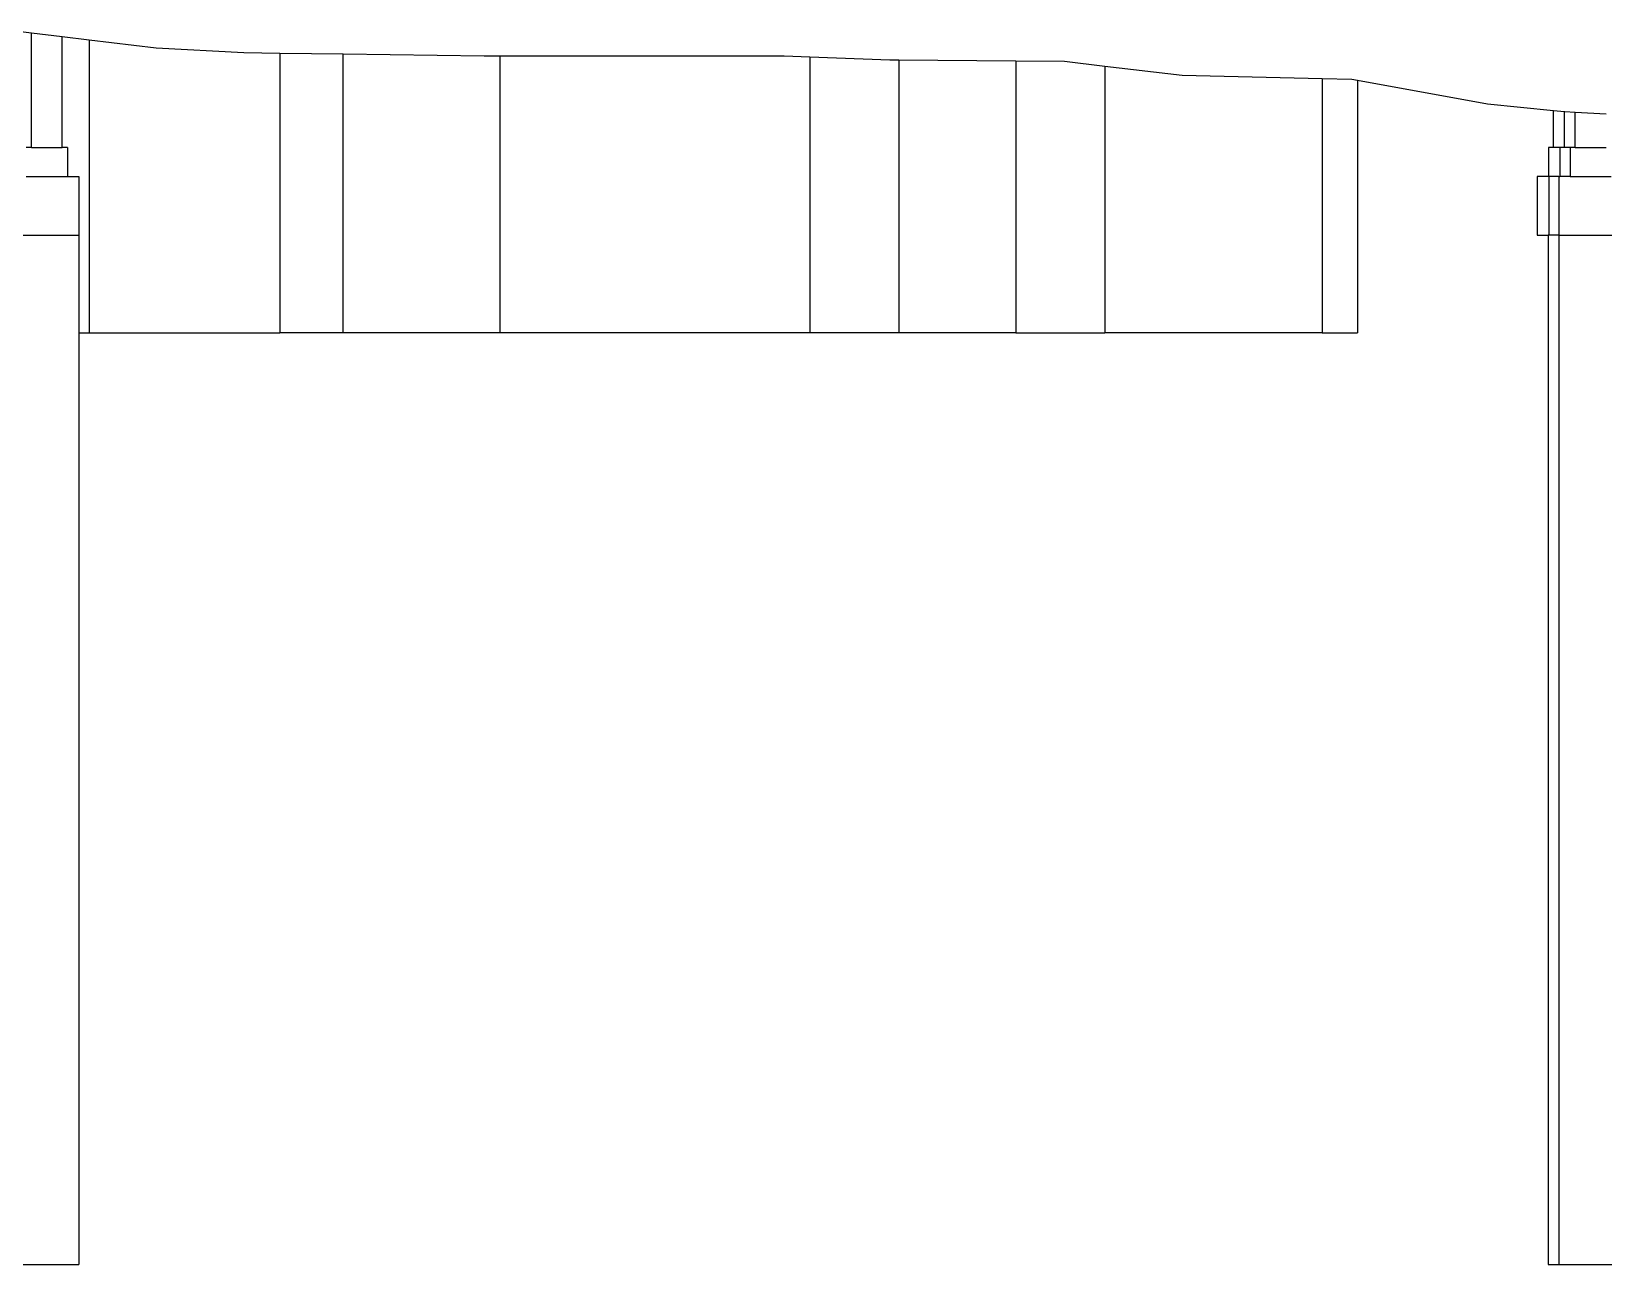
# Model space of a CAD drawing. Extents: x -49.7 to 49.7, y -10.2 to 18.8.
# Drawn here: x -10.64 to 4.64, y -10.2 to 1.78 of the extents above; entities that cross this region are included whole.
import ezdxf

# ---------------------------------------------------------------- set-up
doc = ezdxf.new("R2010")
doc.units = 0
doc.layers.get('0').update_dxf_attribs({"linetype": 'CONTINUOUS'})
doc.layers.add('SECTIONCUTEDGES', color=7, linetype='CONTINUOUS')

msp = doc.modelspace()

# ---------------------------------------------------------------- linework, layer by layer
for p, q in [((-10.637, 0.656), (-10.637, 1.77)), ((-10.337, 0.656), (-10.337, 1.734)), ((-10.077, 1.703), (-10.077, -1.144)), ((-8.224, 1.573), (-8.224, -1.144)), ((-7.607, -1.144), (-7.607, 1.565)), ((-6.087, 1.546), (-6.087, -1.144)), ((-3.074, 1.536), (-3.074, -1.144)), ((-2.21, 1.508), (-2.21, -1.144)), ((-1.071, 1.497), (-1.071, -1.144)), ((-0.207, 1.447), (-0.207, -1.144)), ((1.903, 1.326), (1.903, -1.144)), ((2.247, 1.309), (2.247, -1.144)), ((4.153, 0.656), (4.153, 1.016)), ((4.259, 0.656), (4.259, 1.005)), ((4.363, 0.656), (4.363, 0.999)), ((-10.637, 0.656), (-10.687, 0.656)), ((-10.637, 0.656), (-10.337, 0.656)), ((-10.287, 0.656), (-10.337, 0.656)), ((-10.287, 0.656), (-10.287, 0.375)), ((4.153, 0.656), (4.103, 0.656)), ((4.103, 0.656), (4.103, 0.375)), ((4.215, 0.656), (4.153, 0.656)), ((4.259, 0.656), (4.215, 0.656)), ((4.215, 0.656), (4.215, 0.375)), ((4.313, 0.656), (4.259, 0.656)), ((4.363, 0.656), (4.313, 0.656)), ((4.313, 0.656), (4.313, 0.375)), ((4.363, 0.656), (4.663, 0.656)), ((-10.687, 0.375), (-10.287, 0.375)), ((-10.287, 0.375), (-10.177, 0.375)), ((-10.177, 0.375), (-10.177, -0.195)), ((3.993, 0.375), (3.993, -0.195)), ((4.103, 0.375), (3.993, 0.375)), ((4.105, 0.375), (4.103, 0.375)), ((4.105, 0.375), (4.105, -0.195)), ((4.203, 0.375), (4.105, 0.375)), ((4.203, 0.375), (4.203, -0.195)), ((4.203, 0.375), (4.215, 0.375)), ((4.313, 0.375), (4.215, 0.375)), ((4.313, 0.375), (4.713, 0.375)), ((-10.797, -0.195), (-10.177, -0.195)), ((-10.177, -0.195), (-10.177, -1.144)), ((3.993, -0.195), (4.099, -0.195)), ((4.105, -0.195), (4.099, -0.195)), ((4.099, -0.195), (4.099, -10.195)), ((4.203, -0.195), (4.105, -0.195)), ((4.203, -0.195), (4.823, -0.195)), ((4.203, -0.195), (4.203, -10.195)), ((-10.177, -1.144), (-10.077, -1.144)), ((-10.177, -1.144), (-10.177, -10.195)), ((-10.077, -1.144), (-8.224, -1.144)), ((-7.607, -1.144), (-8.224, -1.144)), ((-6.087, -1.144), (-7.607, -1.144)), ((-3.074, -1.144), (-6.087, -1.144)), ((-2.21, -1.144), (-3.074, -1.144)), ((-1.071, -1.144), (-2.21, -1.144)), ((-1.071, -1.144), (-0.207, -1.144)), ((1.903, -1.144), (-0.207, -1.144)), ((1.903, -1.144), (2.247, -1.144)), ((-10.797, -10.195), (-10.177, -10.195)), ((4.099, -10.195), (4.203, -10.195)), ((4.203, -10.195), (4.823, -10.195))]:
    msp.add_line(p, q)
at = {"layer": 'SECTIONCUTEDGES'}
for p, q in [((-10.741, 1.783), (-10.637, 1.77)), ((-10.637, 1.77), (-10.337, 1.734)), ((-10.337, 1.734), (-10.077, 1.703)), ((-10.077, 1.703), (-9.424, 1.624)), ((-9.424, 1.624), (-8.574, 1.578)), ((-8.574, 1.578), (-8.224, 1.573)), ((-8.224, 1.573), (-7.607, 1.565)), ((-7.607, 1.565), (-6.238, 1.546)), ((-6.238, 1.546), (-6.087, 1.546)), ((-6.087, 1.546), (-5.657, 1.546)), ((-5.657, 1.546), (-3.998, 1.546)), ((-3.998, 1.546), (-3.322, 1.545)), ((-3.322, 1.545), (-3.074, 1.536)), ((-3.074, 1.536), (-2.297, 1.508)), ((-2.297, 1.508), (-2.21, 1.508)), ((-2.21, 1.508), (-1.071, 1.497)), ((-1.071, 1.497), (-0.599, 1.493)), ((-0.599, 1.493), (-0.207, 1.447)), ((-0.207, 1.447), (0.545, 1.358)), ((0.545, 1.358), (1.903, 1.326)), ((1.903, 1.326), (2.192, 1.319)), ((2.192, 1.319), (2.247, 1.309)), ((2.247, 1.309), (3.511, 1.079)), ((3.511, 1.079), (4.153, 1.016)), ((4.153, 1.016), (4.259, 1.005)), ((4.259, 1.005), (4.262, 1.005)), ((4.262, 1.005), (4.363, 0.999)), ((4.363, 0.999), (4.663, 0.983))]:
    msp.add_line(p, q, dxfattribs=at)

doc.saveas('drawing.dxf')
